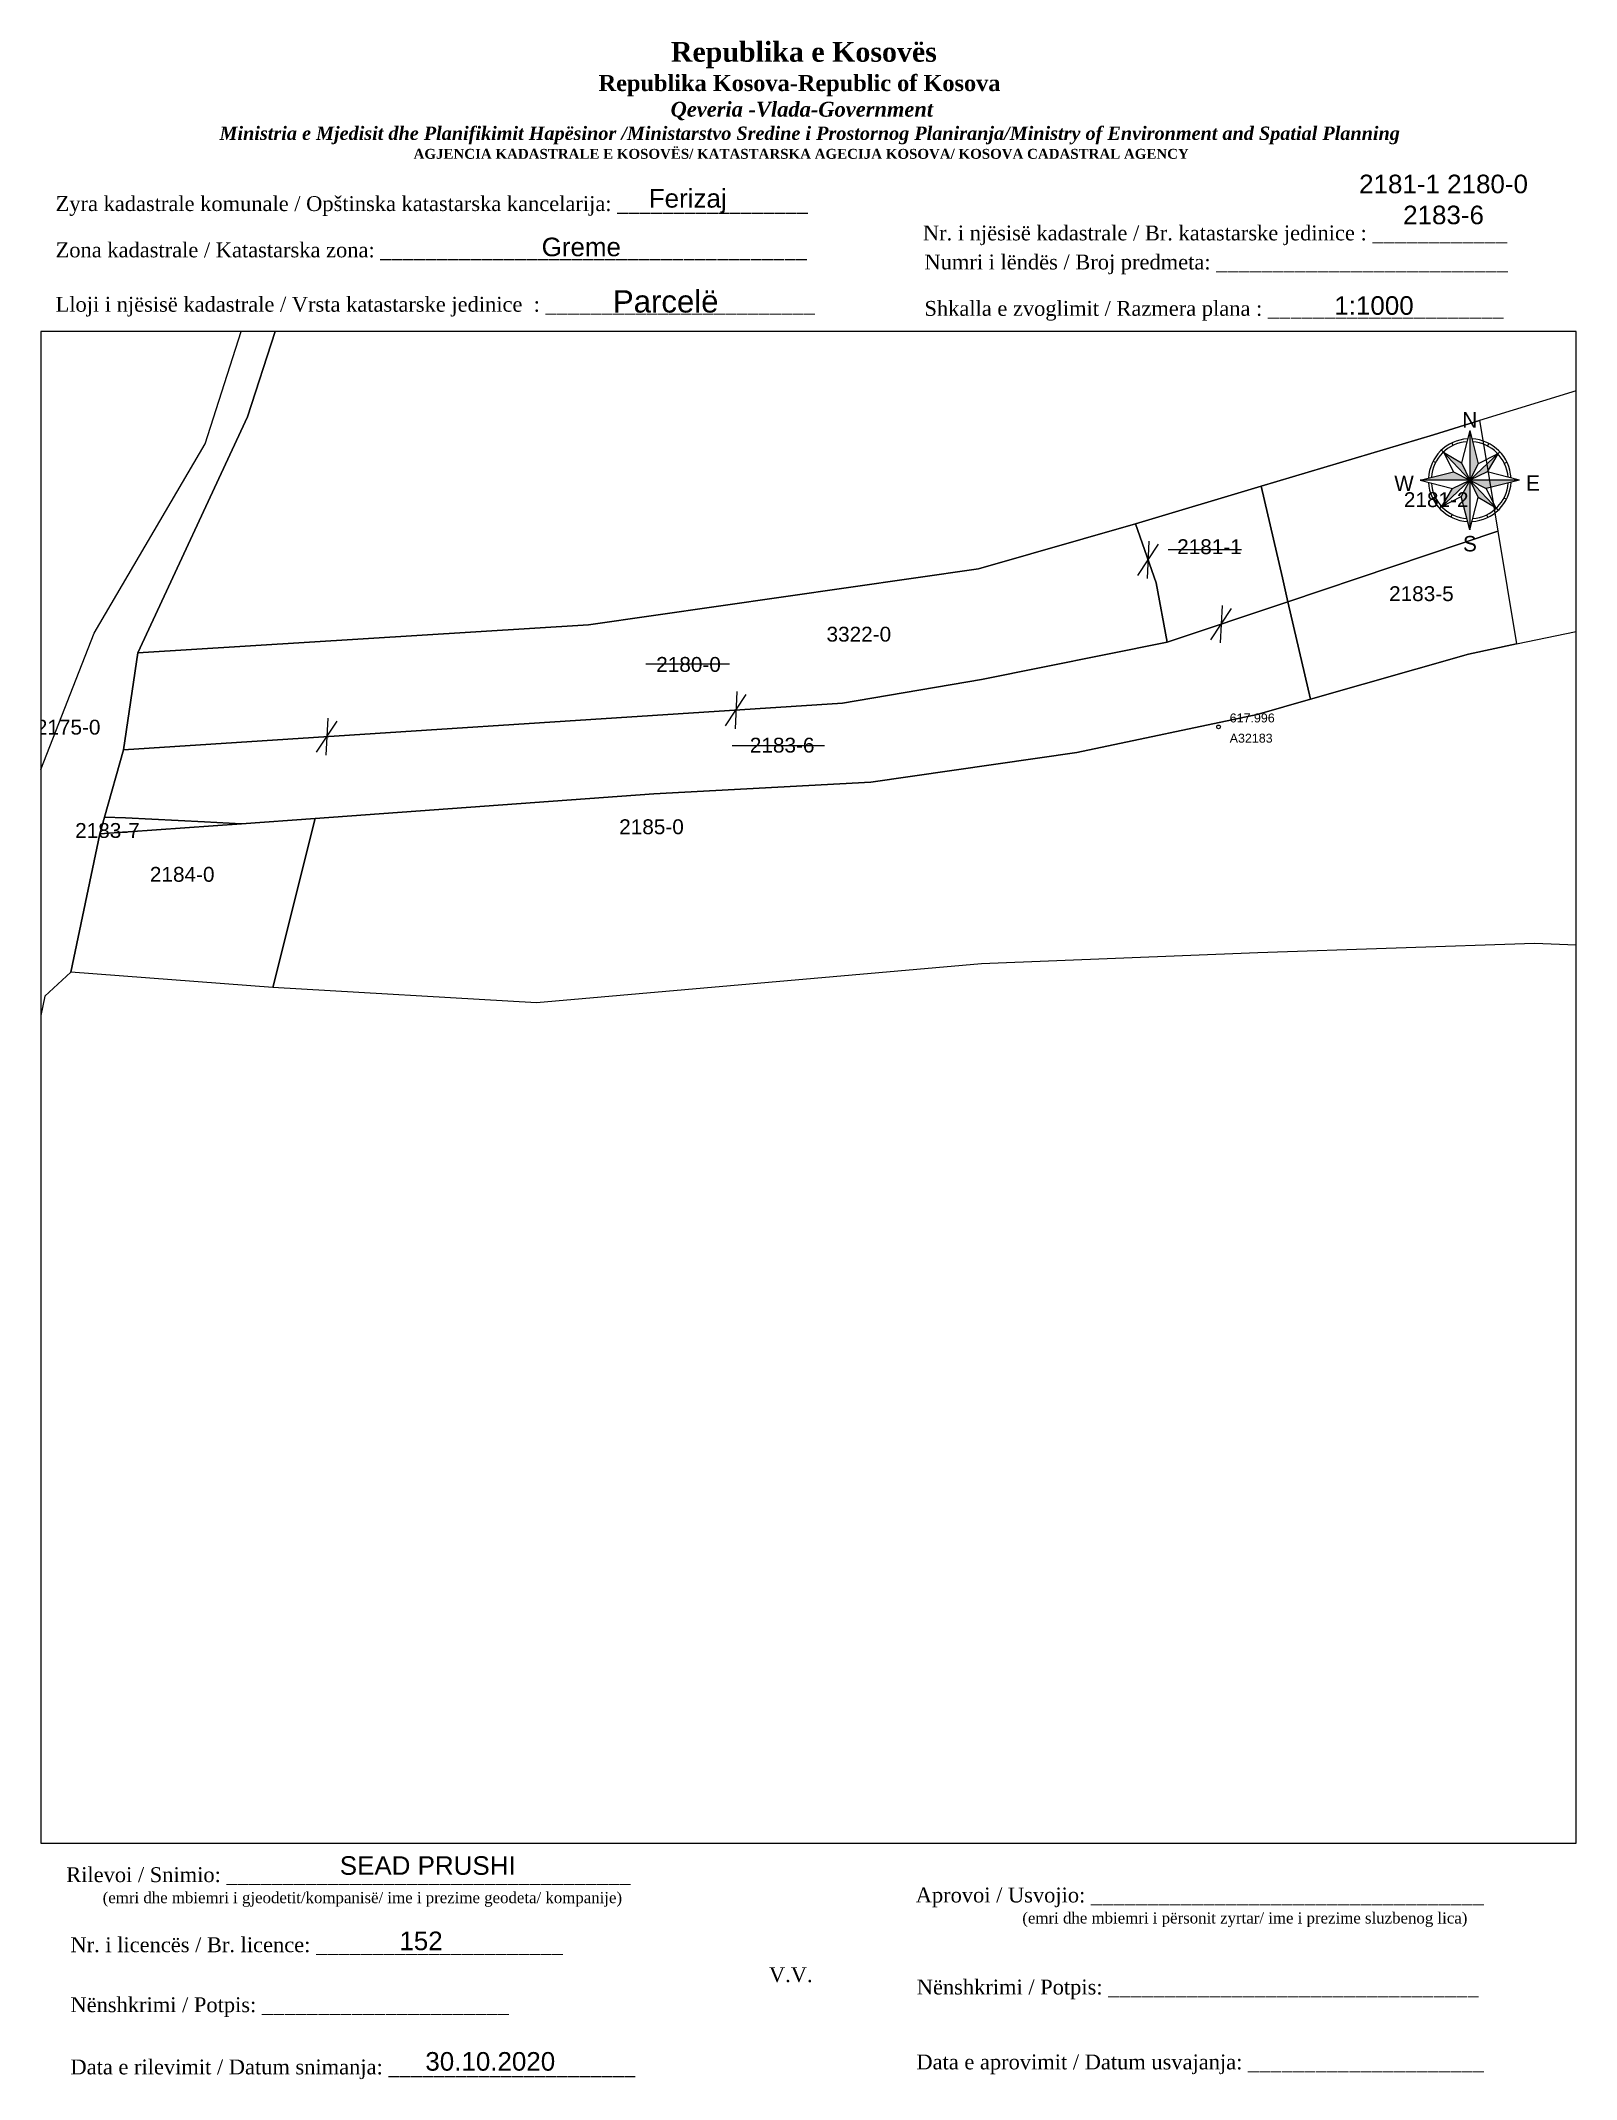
# Paper-space layout 'Layout1' of a CAD drawing. Header units: metres, sheet in millimetres. Extents: x 1 to 208, y 2 to 276.
# The model-space entities are those that its viewports show. They can reach past a viewport. Long polylines and large blocks are cut down to what shows.
import ezdxf
from ezdxf.enums import TextEntityAlignment as Align

# ---------------------------------------------------------------- set-up
doc = ezdxf.new("R2010")
doc.units = ezdxf.units.M
doc.layers.get('0').update_dxf_attribs({"lineweight": 0})
for name, color, linetype, lineweight in [('Korniza e jashtme', 7, 'Continuous', 0), ('Matjet', 210, 'Continuous', 0), ('Nr-Baz', 250, 'Continuous', 0), ('Nr-Kojshi', 251, 'Continuous', 0), ('Nr-Ri', 1, 'Continuous', 0), ('Parc-Baz', 7, 'Continuous', 0), ('Parc-Kojshi', 251, 'Continuous', 0), ('Parc-Re', 1, 'Continuous', 0)]:
    doc.layers.add(name, color=color, linetype=linetype, lineweight=lineweight)
doc.styles.add('North Arrow Text', font='BOD_R.TTF', dxfattribs={"height": 0.1})
doc.styles.get("Standard").update_dxf_attribs({"font": 'arial.ttf'})

# ---------------------------------------------------------------- blocks, each defined once
blk = doc.blocks.new('*U3')
at = {"linetype": 'ByBlock', "lineweight": -2}
h = blk.add_hatch(color=0, dxfattribs=at)
h.paths.add_polyline_path([(0, 263), (0, 0), (45, 87)])
h.paths.add_polyline_path([(148, 140), (0, 0), (92, 44)])
h.paths.add_polyline_path([(263, 0), (0, 0), (87, -45)])
h.paths.add_polyline_path([(0, 0), (44, -92), (140, -148)])
h.paths.add_polyline_path([(0, 0), (-45, -87), (0, -263)])
h.paths.add_polyline_path([(0, 0), (-92, -44), (-148, -140)])
h.paths.add_polyline_path([(-87, 45), (-263, 0), (0, 0)])
h.paths.add_polyline_path([(-44, 92), (-140, 148), (0, 0)])
at = {"color": 0, "linetype": 'ByBlock', "lineweight": -2}
for points in [[(0, 263), (-44, 92)], [(0, 263), (0, -263)], [(0, 263), (45, 87)], [(0, 0), (-150, 159)], [(-140, 148), (-87, 45)], [(-140, 148), (-44, 92)], [(-95, 197), (-89, 184)], [(0, 0), (159, 150)], [(148, 140), (45, 87)], [(148, 140), (92, 44)], [(101, 194), (94, 181)], [(-263, 0), (-87, 45)], [(263, 0), (-263, 0)], [(-194, 101), (-181, 94)], [(-87, 45), (0, 0)], [(-44, 92), (0, 0)], [(45, 87), (0, 0)], [(92, 44), (0, 0)], [(263, 0), (87, -45)], [(263, 0), (92, 44)], [(197, 95), (184, 89)], [(-263, 0), (-92, -44)], [(-197, -95), (-184, -89)], [(0, 0), (-159, -150)], [(-148, -140), (-92, -44)], [(-148, -140), (-45, -87)], [(-92, -44), (0, 0)], [(0, 0), (-45, -87)], [(0, -263), (-45, -87)], [(0, 0), (150, -159)], [(0, 0), (87, -45)], [(0, 0), (44, -92)], [(0, -263), (44, -92)], [(140, -148), (44, -92)], [(140, -148), (87, -45)], [(181, -94), (194, -101)], [(-94, -181), (-101, -194)], [(89, -184), (95, -197)]]:
    blk.add_lwpolyline(points, dxfattribs=at)
for radius, start, end in [(219, 93.0967, 177.1067), (219, 3.0967, 87.1067), (204, 94.4452, 175.7583), (204, 4.4452, 85.7583), (219, 183.0967, 267.1067), (204, 184.4452, 265.7583), (219, 273.0967, 357.1067), (204, 274.4452, 355.7583)]:
    blk.add_arc((0, 0), radius, start, end, dxfattribs=at)
at = {"color": 0, "linetype": 'ByBlock', "lineweight": -2, "style": 'North Arrow Text'}
for s, p in [('N', (0, 254)), ('W', (-348, -82)), ('E', (335, -81)), ('S', (1, -402))]:
    blk.add_text(s, height=81.9, rotation=0.1017, dxfattribs=at).set_placement(p, align=Align.BOTTOM_CENTER)
blk = doc.blocks.new('*U4', base_point=(7512506.83, 4687207.7, 618))
at = {"layer": 'Matjet', "linetype": 'ByBlock', "lineweight": -2}
blk.add_line((7512506.83, 4687207.7, 618), (7512506.83, 4687207.7, 618), dxfattribs=at)
blk.add_circle((7512506.83, 4687207.7, 618), 0.25, dxfattribs=at)
at = {"layer": 'Matjet', "linetype": 'ByBlock', "char_height": 1.2}
for s, insert, attachment_point in [('617.996', (7512508.33, 4687208.9, 618), 4), ('A32183', (7512508.33, 4687206.79, 618), 1)]:
    blk.add_mtext(s, dxfattribs=dict(at, insert=insert, attachment_point=attachment_point))

msp = doc.modelspace()

# ---------------------------------------------------------------- linework, layer by layer
at = {"layer": 'Parc-Baz', "flags": 128}
for points in [[(7512512.55, 4687240.08), (7512515.43, 4687227.76), (7512516.17, 4687224.55), (7512499.91, 4687219.1), (7512498.43, 4687227.1), (7512495.66, 4687235.04), (7512512.55, 4687240.08)], [(7512499.91, 4687219.1), (7512474.95, 4687214.09), (7512456.22, 4687210.89), (7512359.45, 4687204.62), (7512361.41, 4687217.68), (7512422.04, 4687221.45), (7512474.53, 4687228.98), (7512495.66, 4687235.04), (7512498.43, 4687227.1), (7512499.91, 4687219.1)], [(7512516.17, 4687224.55), (7512519.21, 4687211.44), (7512512.04, 4687209.39), (7512487.74, 4687204.27), (7512460.05, 4687200.29), (7512430.81, 4687198.69), (7512385.27, 4687195.37), (7512375.36, 4687194.67), (7512370.34, 4687194.95), (7512359.75, 4687195.46), (7512356.91, 4687195.57), (7512359.45, 4687204.62), (7512456.22, 4687210.89), (7512474.95, 4687214.09), (7512499.91, 4687219.1), (7512516.17, 4687224.55)]]:
    msp.add_lwpolyline(points, dxfattribs=at)
at = {"layer": 'Parc-Kojshi', "flags": 128}
for points in [[(7512381.28, 4687265.2), (7512376.14, 4687249.43), (7512361.41, 4687217.68), (7512359.45, 4687204.62), (7512356.91, 4687195.57), (7512356.27, 4687193.32), (7512352.38, 4687174.69), (7512348.86, 4687171.5), (7512347, 4687162.42)], [(7512340.56, 4687182.09), (7512355.5, 4687220.31), (7512370.44, 4687245.77), (7512378.08, 4687269.71)], [(7512567.64, 4687256.83), (7512541.96, 4687248.91), (7512535.78, 4687247), (7512512.55, 4687240.08), (7512495.66, 4687235.04), (7512474.53, 4687228.98), (7512422.04, 4687221.45), (7512361.41, 4687217.68), (7512376.14, 4687249.43), (7512381.28, 4687265.2)], [(7512516.17, 4687224.55), (7512515.43, 4687227.76), (7512512.55, 4687240.08), (7512535.78, 4687247), (7512541.96, 4687248.91), (7512542.66, 4687244.66), (7512544.41, 4687234.02), (7512516.17, 4687224.55)], [(7512544.41, 4687234.02), (7512546.91, 4687218.86), (7512540.48, 4687217.5), (7512519.21, 4687211.44), (7512516.17, 4687224.55), (7512544.41, 4687234.02)], [(7512512.11, 4687177.31), (7512474.93, 4687175.83), (7512415.03, 4687170.6), (7512379.56, 4687172.63), (7512385.27, 4687195.37), (7512430.81, 4687198.69), (7512460.05, 4687200.29), (7512487.74, 4687204.27), (7512512.04, 4687209.39), (7512519.21, 4687211.44), (7512540.48, 4687217.5), (7512546.91, 4687218.86), (7512563.15, 4687222.28)], [(7512565.51, 4687177.88), (7512549.34, 4687178.57), (7512512.11, 4687177.31)], [(7512379.56, 4687172.63), (7512352.38, 4687174.69), (7512356.27, 4687193.32), (7512375.36, 4687194.67), (7512385.27, 4687195.37), (7512379.56, 4687172.63)], [(7512356.91, 4687195.57), (7512359.75, 4687195.46), (7512370.34, 4687194.95), (7512375.36, 4687194.67), (7512356.27, 4687193.32), (7512356.91, 4687195.57)]]:
    msp.add_lwpolyline(points, dxfattribs=at)
at = {"layer": 'Parc-Re', "flags": 128}
msp.add_lwpolyline([(7512516.17, 4687224.55), (7512519.21, 4687211.44), (7512512.04, 4687209.39), (7512487.74, 4687204.27), (7512460.05, 4687200.29), (7512430.81, 4687198.69), (7512385.27, 4687195.37), (7512375.36, 4687194.67), (7512370.34, 4687194.95), (7512359.75, 4687195.46), (7512356.91, 4687195.57), (7512359.45, 4687204.62), (7512361.41, 4687217.68), (7512422.04, 4687221.45), (7512474.53, 4687228.98), (7512495.66, 4687235.04), (7512512.55, 4687240.08), (7512515.43, 4687227.76)], close=True, dxfattribs=at)
for points in [[(7512495.98, 4687228.08), (7512498.74, 4687232.28)], [(7512497.47, 4687232.69), (7512497.24, 4687227.67)], [(7512500.06, 4687231.58), (7512509.9, 4687231.58)], [(7512505.81, 4687219.44), (7512508.57, 4687223.64)], [(7512507.31, 4687224.05), (7512507.07, 4687219.03)], [(7512429.75, 4687216.19), (7512441, 4687216.19)], [(7512440.49, 4687207.87), (7512443.25, 4687212.06)], [(7512441.99, 4687212.47), (7512441.76, 4687207.45)], [(7512385.44, 4687204.29), (7512388.2, 4687208.49)], [(7512386.94, 4687208.9), (7512386.71, 4687203.88)], [(7512441.38, 4687205.21), (7512453.81, 4687205.21)]]:
    msp.add_lwpolyline(points, dxfattribs=at)

# ---------------------------------------------------------------- block references
at = {"layer": 'Matjet'}
msp.add_blockref('*U4', (7512506.83, 4687207.7, 618), dxfattribs=at)

# ---------------------------------------------------------------- texts
at = {"layer": 'Nr-Baz'}
for s, p in [('2181-1', (7512501.26, 4687230.95)), ('2180-0', (7512431.15, 4687215.11)), ('2183-6', (7512443.75, 4687204.25))]:
    msp.add_text(s, height=2, dxfattribs=at).set_placement(p)
at = {"layer": 'Nr-Kojshi'}
for s, p in [('2181-2', (7512531.77, 4687237.28)), ('2183-5', (7512529.78, 4687224.63)), ('2175-0', (7512347.66, 4687206.67)), ('2183-7', (7512352.95, 4687192.77)), ('2185-0', (7512426.17, 4687193.27)), ('2184-0', (7512363.01, 4687186.87))]:
    msp.add_text(s, height=2, dxfattribs=at).set_placement(p)
at = {"layer": 'Nr-Ri'}
msp.add_text('3322-0', height=2, dxfattribs=at).set_placement((7512454.07, 4687219.18))

psp = doc.layouts.get("Layout1")

# ---------------------------------------------------------------- block references
at = {"xscale": 0.0254, "yscale": 0.0254, "zscale": 0.0254}
psp.add_blockref('*U3', (193.3, 216.93), dxfattribs=at)

# ---------------------------------------------------------------- texts
for s, insert, char_height, width, attachment_point in [('{\\fBook Antiqua|b1|i0|c0|p18;\\H1.333x;\\W9.9595;        \\W1;Republika e Kosovës\\fTimes New Roman|b1|i0|c0|p18;\\P\\fBook Antiqua|b1|i0|c0|p18;\\H0.8125x;\\W9.575;         \\W1;Republika Kosova-Republic of Kosova\\fTimes New Roman|b1|i0|c0|p18;\\P\\fBook Antiqua|b1|i1|c0|p18;\\H0.9233x;\\W9.6517;           \\W1;Qeveria -Vlada-Government \\P\\fTimes New Roman|b1|i1|c0|p18;\\H0.9x;\\W9.5477;   \\W1;Ministria e Mjedisit dhe Planifikimit Hapësinor /Ministarstvo Sredine i Prostornog Planiranja/Ministry of Environment and Spatial Planning\\P\\fBook Antiqua|b1|i0|c0|p18;\\H0.7406x;\\W9.0561;          \\W1;AGJENCIA KADASTRALE E KOSOVËS/ KATASTARSKA AGECIJA KOSOVA/ KOSOVA CADASTRAL AGENCY}', (5.57, 275.89), 2, 191.8237, 1), ('2181-1 2180-0 \\P2183-6', (189.77, 254.68), 2.5, 34.8474, 5), ('{\\fTimes New Roman|b0|i0|c0|p18;Zyra kadastrale komunale / Opštinska katastarska kancelarija: _________________}', (2.98, 255.14), 2, 100.6873, 1), ('Ferizaj', (88.05, 254.47), 2.5, 9.9735, 5), ('Greme', (73.73, 248.29), 2.5, 41.1507, 5), ('{\\fTimes New Roman|b0|i0|c0|p18;Nr. i njësisë kadastrale / Br. katastarske jedinice : ____________}', (119.71, 251.19), 2, 79.9484, 1), ('{\\fTimes New Roman|b0|i0|c0|p18;Zona kadastrale / Katastarska zona: ______________________________________}', (2.98, 248.91), 2, 100.6873, 1), ('{\\fTimes New Roman|b0|i0|c0|p18;Numri i lëndës / Broj predmeta: __________________________}', (119.91, 247.28), 2, 79.9484, 1), ('{\\fTimes New Roman|b0|i0|c0|p18;Lloji i njësisë kadastrale / Vrsta katastarske jedinice  : ________________________}', (2.98, 241.59), 2, 100.6873, 1), ('Parcelë', (85.09, 240.96), 3, 28.8529, 5), ('1:1000', (180.41, 240.41), 2.5, 10.1784, 5), ('{\\fTimes New Roman|b0|i0|c0|p18;Shkalla e zvoglimit / Razmera plana : _____________________}', (119.91, 241.04), 2, 79.9484, 1), ('{\\fTimes New Roman|b0|i0|c0|p18;Rilevoi / Snimio: ____________________________________\\P     \\H0.75x;(emri dhe mbiemri i gjeodetit/kompanisë/ ime i prezime geodeta/ kompanije)}', (42.38, 27.65), 2, 74.7958, 5), ('SEAD PRUSHI', (53.06, 30.53), 2.5, 27.1816, 5), ('{\\fTimes New Roman|b0|i0|c0|p18; Aprovoi / Usvojio: ___________________________________\\P                    \\H0.75x;(emri dhe mbiemri i përsonit zyrtar/ ime i prezime sluzbenog lica)}', (117.98, 27.58), 2, 83.344, 1), ('{\\fTimes New Roman|b0|i0|c0|p18;Nr. i licencës / Br. licence: ______________________\\P                                }', (4.98, 20.89), 2, 83.344, 1), ('152', (52.16, 20.39), 2.5, 5.3971, 5), ('{\\fTimes New Roman|b0|i0|c0|p18;V.V.                                 }', (101.92, 15.84), 2, 5.7076, 5), ('{\\fTimes New Roman|b0|i0|c0|p18; Nënshkrimi / Potpis: _________________________________}', (118.12, 15.2), 2, 83.344, 1), ('{\\fTimes New Roman|b0|i0|c0|p18;Nënshkrimi / Potpis: ______________________\\P                                 }', (4.98, 12.82), 2, 83.344, 1), ('{\\fTimes New Roman|b0|i0|c0|p18;Data e rilevimit / Datum snimanja: ______________________\\P                                 }', (4.98, 4.45), 2, 83.344, 1), ('30.10.2020', (61.48, 4.18), 2.5, 21.186, 5), ('{\\fTimes New Roman|b0|i0|c0|p18; Data e aprovimit / Datum usvajanja: _____________________}', (118.07, 5.12), 2, 83.344, 1)]:
    psp.add_mtext(s, dxfattribs=dict(insert=insert, char_height=char_height, width=width, attachment_point=attachment_point))

# ---------------------------------------------------------------- viewports
at = {"layer": 'Korniza e jashtme', "view_target_point": (7512309.53, 4693564.83)}
psp.add_viewport(center=(104.31, 135.25), size=(206.65, 203.4046), view_center_point=(142.12, -6405.61), view_height=203.4046, dxfattribs=at)

doc.saveas('drawing.dxf')
